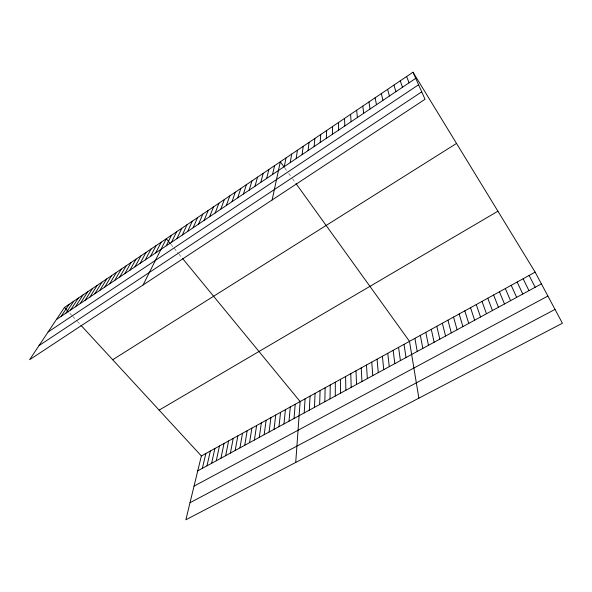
<?xml version="1.0" encoding="UTF-8"?>
<svg xmlns="http://www.w3.org/2000/svg" width="592" height="592" viewBox="0 0 592 592"><rect width="100%" height="100%" fill="white"/><g stroke="black" fill="none" stroke-linecap="round" stroke-linejoin="round"><path stroke-width="0.44" stroke-dasharray="2.96 2.22" d="M69.797 313.212L72.15 315.773M72.742 316.409L76.834 320.849M77.419 321.478L79.75 324.009M170.955 244.378L178.444 253.494M179.013 254.19L181.87 257.661M284.767 167.943L286.728 170.674M288.689 173.397L291.131 176.786M292.589 178.821L295.497 182.861"/><path stroke-width="0.89" d="M335.287 396.026L335.324 382.173M330.04 398.875L330.225 384.985M332.445 134.258L332.578 126.503M324.823 401.716L325.149 387.782M319.628 404.543L320.094 390.565M326.303 138.38L326.636 130.506M314.456 407.355L315.07 393.332M309.313 410.152L310.067 396.085M304.199 412.935L305.087 398.83M320.198 142.48L320.731 134.495M295.719 462.448L300.129 401.554L182.44 258.356M294.039 418.463L295.201 404.269M289 421.208L290.295 406.97M314.13 146.557L314.863 138.461M283.982 423.939L285.411 409.664M278.995 426.654L280.556 412.335M308.092 150.605L309.024 142.398M274.022 429.355L275.717 414.999M269.079 432.042L270.907 417.649M264.165 434.72L266.119 420.29M302.098 154.63L303.215 146.313M259.266 437.384L261.346 422.917M254.397 440.034L256.602 425.53M296.133 158.634L297.443 150.213M249.55 442.668L251.881 428.127M244.733 445.288L247.182 430.717M239.93 447.9L242.505 433.292M290.206 162.615L291.708 154.083M235.157 450.497L237.851 435.853M230.399 453.087L233.218 438.406M284.308 166.567L286.003 157.938M225.67 455.662L228.601 440.951M220.964 458.223L224.013 443.475M216.272 460.768L219.447 445.991M272.128 199.97L280.327 161.771L284.278 167.262M211.61 463.307L214.896 448.499M206.971 465.83L210.367 450.993M272.527 174.477L274.584 165.642M202.353 468.346L205.861 453.472M535.138 272.135L201.376 455.944L185.866 519.791L562.4 323.247L535.138 272.135L413.016 72.209L64.476 307.448L29.6 359.714L425.019 99.271L413.016 72.209M266.637 178.429L268.879 169.49M260.783 182.358L263.203 173.323M254.967 186.265L257.564 177.126M249.18 190.15L251.955 180.915M243.423 194.013L246.376 184.682M237.703 197.846L240.833 188.426M232.02 201.665L235.313 192.148M226.366 205.461L229.829 195.848M220.742 209.235L224.375 199.534M215.155 212.987L218.951 203.189M209.598 216.716L213.557 206.83M204.07 220.424L208.192 210.456M198.572 224.116L202.849 214.052M193.11 227.779L197.543 217.634M187.679 231.428L192.267 221.201M182.277 235.054L187.02 224.738M176.904 238.665L181.796 228.268M171.562 242.246L176.608 231.768M166.248 245.813L171.443 235.253M143.079 284.974L166.308 238.724L170.378 243.675M155.711 252.888L161.194 242.172M150.486 256.395L156.118 245.599M145.284 259.881L151.056 249.01M140.119 263.351L146.032 252.407M134.976 266.8L141.029 255.781M129.87 270.233L136.056 259.133M124.786 273.645L131.106 262.478M119.725 277.041L126.185 265.801M114.7 280.416L121.293 269.101M109.698 283.768L116.417 272.394M104.725 287.113L111.577 275.657M99.774 290.428L106.752 278.913M94.853 293.736L101.957 282.147M89.962 297.021L97.192 285.366M85.093 300.285L92.441 288.57M80.246 303.541L87.72 291.76M75.428 306.774L83.028 294.927M70.633 309.986L78.351 298.079M65.867 313.19L73.704 301.217M61.124 316.372L69.079 304.34M56.41 319.539L415.739 78.351M48.1 331.994L418.581 84.752M38.998 345.632L421.726 91.841M112.687 359.736L456.521 143.434M159.13 410.115L497.924 211.203M197.758 470.847L541.406 283.886M194.043 486.121L547.889 296.044M190.01 502.734L555.015 309.401M64.476 307.448L68.62 311.94M80.912 325.267L201.376 455.944M295.978 183.535L409.486 341.332L418.87 398.164M529.107 275.458L535.168 287.283M523.113 278.758L528.967 290.657M517.142 282.044L522.795 294.009M511.207 285.314L516.661 297.347M505.309 288.563L510.563 300.669M499.433 291.797L504.495 303.97M493.595 295.016L498.457 307.255M406.608 76.538L409.094 82.813M487.778 298.22L492.448 310.519M481.999 301.402L486.476 313.767M400.236 80.838L402.493 87.246M476.249 304.569L480.541 317.001M470.529 307.722L474.629 320.213M464.831 310.852L468.753 323.417M393.902 85.107L395.93 91.649M459.17 313.975L462.907 326.592M453.539 317.075L457.091 329.759M387.612 89.362L389.403 96.03M447.929 320.161L451.311 332.904M442.357 323.232L445.554 336.034M436.807 326.288L439.826 339.149M381.352 93.58L382.92 100.381M431.287 329.33L434.136 342.25M425.796 332.356L428.475 345.328M375.128 97.784L376.475 104.703M420.327 335.361L422.836 348.392M414.896 338.358L417.234 351.441M368.942 101.957L370.074 109.002M404.01 344.352L406.016 357.546M398.564 347.349L400.407 360.602M362.792 106.109L363.703 113.279M393.147 350.331L394.82 363.636M387.76 353.298L389.27 366.655M382.395 356.251L383.742 369.66M356.68 110.238L357.376 117.527M377.06 359.189L378.251 372.649M371.754 362.112L372.782 375.624M350.605 114.337L351.086 121.745M366.47 365.02L367.343 378.584M361.216 367.921L361.934 381.529M355.984 370.799L356.547 384.46M344.559 118.415L344.833 125.941M350.782 373.663L351.197 387.368M345.602 376.512L345.869 390.269M338.55 122.47L338.624 130.114M340.452 379.354L340.563 393.155"/></g></svg>
